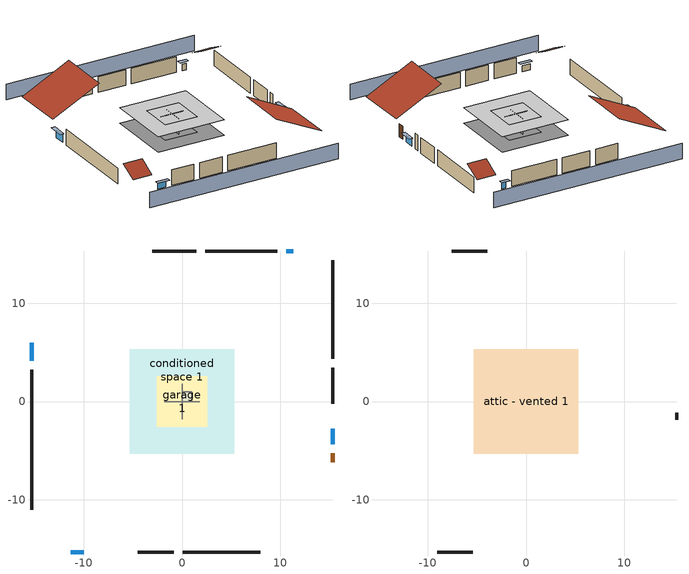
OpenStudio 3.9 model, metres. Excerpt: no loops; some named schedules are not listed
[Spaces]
garage 1
 floor foundation (Slab1 construction): -2.59,-2.59 -2.59,2.59 2.59,2.59 2.59,-2.59 z0
 wall outside (Wall1 construction): 9.7,15.33 2.39,15.33 z0:2.44
 wall outside (Wall2 construction): 15.33,-0.22 15.33,3.43 z0:2.44
 wall outside (Wall12 construction): -4.51,-15.33 -0.85,-15.33 z0:2.44
 wall to conditioned space 1 (Wall5 construction Reversed): 0,1.83 0,-1.83 z0:2.44
 wall to conditioned space 1 (Wall6 construction Reversed): -1.83,0 1.83,0 z0:2.44
conditioned space 1
 floor foundation (Slab2 construction): -5.34,-5.34 -5.34,5.34 5.34,5.34 5.34,-5.34 z0
 wall outside (Wall3 construction): -15.33,3.21 -15.33,-11.03 z0:2.44
 wall outside (Wall4 construction): 1.46,15.33 -3.01,15.33 z0:2.44
 wall outside (Wall7 construction): 15.33,4.36 15.33,14.4 z0:2.44
 wall outside (Wall8 construction): 0.08,-15.33 7.99,-15.33 z0:2.44
 wall outside (AdiabaticWallConstruction): -15.33,5.96 -15.33,4.14 z0:1.22; 11.35,15.33 10.63,15.33 z0:0.98; 15.33,-4.34 15.33,-2.77 z0:1.07; -11.35,-15.33 -9.99,-15.33 z0:0.92
 wall outside (AdiabaticWallConstruction 1): 15.33,-6.19 15.33,-5.27 z0:2.03
 window (WindowConstruction): -15.33,5.96 -15.33,4.14 z0:1.22
 window (WindowConstruction 1): 11.35,15.33 10.63,15.33 z0:0.98
 window (WindowConstruction 2): 15.33,-4.34 15.33,-2.77 z0:1.07
 window (WindowConstruction 3): -11.35,-15.33 -9.99,-15.33 z0:0.91
 door (Door): 15.33,-6.19 15.33,-5.27 z0:2.03
central ac and furnace airloop ret air space
 floor adiabatic (AdiabaticConst): 0,0 0,1 1,1 1,0 z0
 wall adiabatic (AdiabaticConst): 0,1 0,0 1,0 1,1 0,1 z0:1
 ceiling adiabatic (AdiabaticConst): 1,0 1,1 0,1 0,0 z1
attic - vented 1
 floor to garage 1 (Floor1 construction): -2.59,-2.59 -2.59,2.59 2.59,2.59 2.59,-2.59 z2.44
 floor to conditioned space 1 (Floor2 construction Reversed): -5.34,-5.34 -5.34,5.34 5.34,5.34 5.34,-5.34 z2.44
 wall outside (Wall9 construction): -3.94,15.33 -7.57,15.33 z0:2.44
 wall outside (Wall10 construction): -9.07,-15.33 -5.43,-15.33 z0:2.44
 wall outside (Wall11 construction): 15.33,-1.84 15.33,-1.15 z0:2.44
 roof outside (Roof1 construction): -15.33,6.89,2.44 -7.78,6.89,6.21 -7.78,15.33,6.21 -15.33,15.33,2.44
 roof outside (Roof2 construction): 12.27,15.33,2.44 12.27,12.6,3.81 15.33,12.6,3.81 15.33,15.33,2.44
 roof outside (Roof3 construction): -12.27,-15.33,2.44 -12.27,-12.6,3.81 -15.33,-12.6,3.81 -15.33,-15.33,2.44
 roof outside (Roof4 construction): 15.33,-7.12,2.44 7.98,-7.12,6.11 7.98,-15.33,6.11 15.33,-15.33,2.44
shading: -15.33,-19.9 15.33,-19.9 / 15.33,19.9 -15.33,19.9 z0:2.44; -15.33,3.84 -15.33,6.27 -15.94,6.27 -15.94,3.84 z1.52; 10.33,15.33 11.65,15.33 11.65,15.94 10.33,15.94 z1.28; 15.33,-2.46 15.33,-4.65 15.94,-4.65 15.94,-2.46 z1.37; -9.69,-15.33 -11.65,-15.33 -11.65,-15.94 -9.69,-15.94 z1.22
[Site]
Portland Intl Arpt_OR: Latitude {deg}=45.59; Longitude {deg}=-122.6; Time Zone {hr}=-8; Elevation {m}=33; Terrain=Suburbs; Keep Site Location Information=Yes
[Site:GroundTemperature:Shallow]
10.2558, 8.96328, 8.85977, 9.47314, 11.9355, 14.3863, 16.5111, 17.8571, 17.9714, 16.8767, 14.8061, 12.4304
[Site:WaterMainsTemperature]
Calculation Method=Schedule; Temperature Schedule=mains temperature schedule
[Building]
Building 1
[Material] Roughness=Rough
Name | Thickness {m} | Conductivity {W/m-K} | Density {kg/m3} | Specific Heat {J/kg-K} | Thermal Absorptance | Solar Absorptance | Visible Absorptance
asphalt or fiberglass shingles | 0.00635 | 0.162714 | 1121.4 | 1465.45 | 0.9 | 0.85 | 0.85
roof rigid ins | 0.00281632 | 0.029427 | 32.04 | 1214.23 | 0.9 | 0.7 | 0.7
osb sheathing 0.5 in. | 0.0127 | 0.115458 | 512.64 | 1214.23 | 0.9 | 0.6 | 0.6
wood siding | 0.0254 | 0.102417 | 544.68 | 1172.36 | 0.9 | 0.85 | 0.85
osb sheathing 0.5 in. 1 | 0.0127 | 0.115458 | 512.64 | 1214.23 | 0.9 | 0.7 | 0.7
wall stud and cavity | 0.1397 | 0.727959 | 139.0536 | 1170.24 | 0.9 | 0.6 | 0.6
wall stud and cavity 1 | 0.1397 | 0.550994 | 139.0536 | 1170.24 | 0.9 | 0.7 | 0.7
gypsum board | 0.0127 | 0.160291 | 801 | 837.4 | 0.9 | 0.6 | 0.6
osb sheathing 0.5 in. 2; osb sheathing 0.5 in. 3 | 0.0127 | 0.115458 | 512.64 | 1214.23
wall stud and cavity 2 | 0.1397 | 0.335416 | 139.0536 | 1170.24 | 0.9 | 0.7 | 0.7
ceiling stud and cavity | 0.1397 | 1.39189 | 65.682 | 1177.47 | 0.9 | 0.7 | 0.7
ceiling loosefill ins | 0.0846667 | 0.0480833 | 16.02 | 1046.75 | 0.9 | 0.7 | 0.7
ceiling stud and cavity 1 | 0.1397 | 0.0920385 | 65.682 | 1177.47 | 0.9 | 0.7 | 0.7
concrete 4.0 in. | 0.1016 | 1.803125 | 2242.8 | 837.4 | 0.9 | 0.7 | 0.7
floor covering | 0.0127 | 0.0450781 | 54.468 | 1339.84 | 0.9 | 0.9 | 0.9
wood siding 1; wood siding 2 | 0.0254 | 0.102417 | 544.68 | 1172.36
wall rigid ins | 0.512978 | 0.029427 | 32.04 | 1214.23 | 0.9 | 0.7 | 0.7
wall stud and cavity 3 | 0.0889 | 0.380278 | 52.3479 | 1209.89 | 0.9 | 0.7 | 0.7
door material | 0.04445 | 0.0612267 | 512.64 | 1214.23 | 0.9 | 0.7 | 0.7
wall stud and cavity 4 | 0.0889 | 0.391764 | 83.0341 | 1211.67 | 0.9 | 0.7 | 0.7
furniture material conditioned space 1; furniture material garage 1 | 0.1524 | 0.115458 | 640.8 | 1214.23 | 0.9 | 0.6 | 0.6
[Construction]
Roof1 construction; Roof2 construction; Roof3 construction; Roof4 construction: asphalt or fiberglass shingles, roof rigid ins, osb sheathing 0.5 in.
Wall1 construction; Wall2 construction; Wall9 construction; Wall10 construction; Wall11 construction; Wall12 construction: wood siding, osb sheathing 0.5 in. 1, wall stud and cavity
Wall3 construction; Wall4 construction; Wall7 construction; Wall8 construction: wood siding, osb sheathing 0.5 in. 1, wall stud and cavity 1, gypsum board
Wall5 construction Reversed: gypsum board, wall stud and cavity 2, osb sheathing 0.5 in. 2
Wall6 construction Reversed: gypsum board, wall stud and cavity 2, osb sheathing 0.5 in. 3
Floor1 construction: ceiling stud and cavity
Floor2 construction Reversed: gypsum board, ceiling stud and cavity 1, ceiling loosefill ins
Slab1 construction: concrete 4.0 in.
Slab2 construction: concrete 4.0 in., floor covering
WindowConstruction; WindowConstruction 1; WindowConstruction 2; WindowConstruction 3: WindowMaterial
AdiabaticWallConstruction: wood siding 1, wall rigid ins, wall stud and cavity 3, gypsum board
Door: door material
AdiabaticWallConstruction 1: wood siding 2, wall rigid ins, wall stud and cavity 3, gypsum board
PartitionWallConstruction: gypsum board, wall stud and cavity 4, gypsum board
furniture construction conditioned space 1: furniture material conditioned space 1
furniture construction garage 1: furniture material garage 1
AdiabaticConst: Adiabatic
[WindowMaterial:SimpleGlazingSystem]
WindowMaterial: U-Factor {W/m2-K}=2.15764; Solar Heat Gain Coefficient=0.44
[Material:NoMass]
Adiabatic: Roughness=Rough; Thermal Resistance {m2-K/W}=176.1
[ThermalZone] Multiplier=1; Use Ideal Air Loads=No
Name | Volume {m3} | Thermostat
conditioned space | 278.185 | conditioned space temperature setpoint
attic - vented | 124.583
garage | 65.242
central ac and furnace airloop ret air zone | 1
[Sizing:Zone] Zone Cooling Design Supply Air Temperature Input Method=SupplyAirTemperature; Zone Cooling Design Supply Air Temperature {C}=14; Zone Cooling Design Supply Air Temperature Difference {deltaC}=11.11; Zone Heating Design Supply Air Temperature Input Method=SupplyAirTemperature; Zone Heating Design Supply Air Temperature {C}=40; Zone Heating Design Supply Air Temperature Difference {deltaC}=11.11; Zone Cooling Design Supply Air Humidity Ratio {kg-H2O/kg-air}=0.0085; Zone Heating Design Supply Air Humidity Ratio {kg-H2O/kg-air}=0.008; Cooling Design Air Flow Method=DesignDay; Heating Design Air Flow Method=DesignDay; Account for Dedicated Outdoor Air System=No; Dedicated Outdoor Air System Control Strategy=NeutralSupplyAir; Dedicated Outdoor Air Low Setpoint Temperature for Design {C}=autosize; Dedicated Outdoor Air High Setpoint Temperature for Design {C}=autosize; Zone Load Sizing Method=Sensible Load Only No Latent Load; Zone Latent Cooling Design Supply Air Humidity Ratio Input Method=HumidityRatioDifference; Zone Cooling Design Supply Air Humidity Ratio Difference {kgWater/kgDryAir}=0.005; Zone Latent Heating Design Supply Air Humidity Ratio Input Method=HumidityRatioDifference; Zone Humidification Design Supply Air Humidity Ratio Difference {kgWater/kgDryAir}=0.005; Sizing Option=Coincident
attic - vented; garage; central ac and furnace airloop ret air zone
[Space]
Name | Thermal Zone | Volume {m3}
conditioned space 1 | conditioned space | 278.185
attic - vented 1 | attic - vented | 124.583
garage 1 | garage | 65.242
central ac and furnace airloop ret air space | central ac and furnace airloop ret air zone
[ThermostatSetpoint:DualSetpoint]
conditioned space temperature setpoint: Heating Setpoint Temperature Schedule=heating setpoint; Cooling Setpoint Temperature Schedule=cooling setpoint; Temperature Difference Between Cutout And Setpoint {deltaC}=0
[Foundation:Kiva] Wall Height Above Grade {m}=0.1016; Wall Depth Below Slab {m}=0.2032
Name | Initial Indoor Air Temperature {C}
Foundation Kiva 1 | 13.4258
Foundation Kiva 2 | 21.1111
[Foundation:Kiva:Settings]
Soil Conductivity {W/m-K}=1.3848; Soil Density {kg/m3}=1842.3; Soil Specific Heat {J/kg-K}=418.7; Ground Solar Absorptivity=0.9; Ground Thermal Absorptivity=0.9; Ground Surface Roughness {m}=0.03; Far-Field Width {m}=40; Deep-Ground Boundary Condition=ZeroFlux; Deep-Ground Depth {m}=40; Minimum Cell Dimension {m}=0.2; Maximum Cell Growth Coefficient=3; Simulation Timestep=Timestep
[SurfaceProperty:ExposedFoundationPerimeter] Exposed Perimeter Calculation Method=TotalExposedPerimeter
Name | Total Exposed Perimeter {m}
Slab1 | 14.6304
Slab2 | 39.80688
[SurfaceProperty:IncidentSolarMultiplier] Incident Solar Multiplier=1; Incident Solar Multiplier Schedule=trans schedule winter=0.85 summer=0.7
Window1; Window2; Window3; Window4
[InternalMass:Definition] Design Level Calculation Method=SurfaceArea
Name | Construction | Surface Area {m2}
partition wall mass | PartitionWallConstruction | 114.085
furniture mass conditioned space 1 | furniture construction conditioned space 1 | 45.63397
furniture mass garage 1 | furniture construction garage 1 | 2.67561
[InternalMass] Multiplier=1
Name | Internal Mass Definition | Space or SpaceType
partition wall mass | partition wall mass | conditioned space 1
furniture mass conditioned space 1 | furniture mass conditioned space 1 | conditioned space 1
furniture mass garage 1 | furniture mass garage 1 | garage 1
[Fan:SystemModel]
central ac and furnace supply fan: Availability Schedule=Always On Discrete; Design Maximum Air Flow Rate {m3/s}=0.494601; Speed Control Method=Discrete; Electric Power Minimum Flow Rate Fraction=0.2; Design Pressure Rise {Pa}=500; Motor Efficiency=1; Motor In Air Stream Fraction=1; Design Electric Power Consumption {W}=autosize; Design Power Sizing Method=PowerPerFlow; Electric Power Per Unit Flow Rate {W/(m3/s)}=794.58; Electric Power Per Unit Flow Rate Per Unit Pressure {W-s/m3-Pa}=1.66667; Fan Total Efficiency=0.7; Motor Loss Radiative Fraction=0; Speed Flow Fraction 1=0.74141; Speed Electric Power Fraction 1=0.40755; Speed Flow Fraction 2=1; Speed Electric Power Fraction 2=1
[EnergyManagementSystem:Sensor]
Name | Output Variable or Output Meter Index Key | Output Variable or Output Meter
central_ac_and_furnace_supply_fan_s; central_ac_and_furnace_supply_fan_s_1 | central ac and furnace supply fan | Fan Electricity Energy
water_heater_T_set | water heater setpoint | Schedule Value
out_pb_s |  | Site Outdoor Air Barometric Pressure
out_wt_s |  | Site Outdoor Air Humidity Ratio
site_vw_s |  | Site Wind Speed
cool_season | cooling season schedule | Schedule Value
central_ac_and_furnace_airloop_Fan_RTF_s | central ac and furnace supply fan | Fan Runtime Fraction Speed 1
central_ac_and_furnace_airloop_Fan_RTF_s_1 | central ac and furnace supply fan | Fan Runtime Fraction Speed 2
central_ac_and_furnace_airloop_AH_MFR_s | Node 6 | System Node Mass Flow Rate
central_ac_and_furnace_airloop_AH_VFR_s | Node 6 | System Node Current Density Volume Flow Rate
central_ac_and_furnace_airloop_AH_Tout_s | Node 6 | System Node Temperature
central_ac_and_furnace_airloop_AH_Wout_s | Node 6 | System Node Humidity Ratio
central_ac_and_furnace_airloop_RA_T_s | Node 9 | System Node Temperature
central_ac_and_furnace_airloop_Ra_W_s | Node 9 | System Node Humidity Ratio
central_ac_and_furnace_airloop_0_DZ_T_s | attic - vented | Zone Air Temperature
central_ac_and_furnace_airloop_0_DZ_W_s | attic - vented | Zone Mean Air Humidity Ratio
natural_vent_s | natural vent schedule | Schedule Value
htg_sp_s | heating setpoint | Schedule Value
clg_sp_s | cooling setpoint | Schedule Value
mech_vent_range_fan_0_sch_s | mech vent range fan 0 schedule | Schedule Value
mech_vent_bath_fan_0_sch_s | mech vent bath fan 0 schedule | Schedule Value
clothes_dryer_exhaust_0_sch_s | clothes_dryer | Schedule Value
htg_load_cond |  | Heating:EnergyTransfer:Zone:CONDITIONED SPACE
clg_load_cond |  | Cooling:EnergyTransfer:Zone:CONDITIONED SPACE
htg_load_duct |  | Heating:EnergyTransfer:Zone:CENTRAL AC AND FURNACE AIRLOOP RET AIR ZONE
clg_load_duct |  | Cooling:EnergyTransfer:Zone:CENTRAL AC AND FURNACE AIRLOOP RET AIR ZONE
s_conv | Floor2 | Surface Inside Face Convection Heat Gain Energy
s_ig | Floor2 | Surface Inside Face Internal Gains Radiation Heat Gain Energy
s_sol | Floor2 | Surface Inside Face Solar Radiation Heat Gain Energy
s_lgt | Floor2 | Surface Inside Face Lights Radiation Heat Gain Energy
s_surf | Floor2 | Surface Inside Face Net Surface Thermal Radiation Heat Gain Energy
s_conv_1 | Slab2 | Surface Inside Face Convection Heat Gain Energy
s_ig_1 | Slab2 | Surface Inside Face Internal Gains Radiation Heat Gain Energy
s_sol_1 | Slab2 | Surface Inside Face Solar Radiation Heat Gain Energy
s_lgt_1 | Slab2 | Surface Inside Face Lights Radiation Heat Gain Energy
s_surf_1 | Slab2 | Surface Inside Face Net Surface Thermal Radiation Heat Gain Energy
ss_sol | Door1 | Surface Inside Face Solar Radiation Heat Gain Energy
ss_lgt | Door1 | Surface Inside Face Lights Radiation Heat Gain Energy
ss_conv | Door1 | Surface Inside Face Convection Heat Gain Energy
ss_ig | Door1 | Surface Inside Face Internal Gains Radiation Heat Gain Energy
ss_surf | Door1 | Surface Inside Face Net Surface Thermal Radiation Heat Gain Energy
ss_conv_1 | Window1 | Surface Inside Face Convection Heat Gain Energy
ss_ig_1 | Window1 | Surface Inside Face Internal Gains Radiation Heat Gain Energy
ss_surf_1 | Window1 | Surface Inside Face Net Surface Thermal Radiation Heat Gain Energy
ss_trans_in | Window1 | Surface Window Transmitted Solar Radiation Rate
ss_back_out | Window1 | Surface Window Shortwave from Zone Back Out Window Heat Transfer Rate
ss_trans_out | Window1 | Surface Inside Face Initial Transmitted Diffuse Transmitted Out Window Solar Radiation Rate
ss_conv_2 | Window2 | Surface Inside Face Convection Heat Gain Energy
ss_ig_2 | Window2 | Surface Inside Face Internal Gains Radiation Heat Gain Energy
ss_surf_2 | Window2 | Surface Inside Face Net Surface Thermal Radiation Heat Gain Energy
ss_trans_in_1 | Window2 | Surface Window Transmitted Solar Radiation Rate
ss_back_out_1 | Window2 | Surface Window Shortwave from Zone Back Out Window Heat Transfer Rate
ss_trans_out_1 | Window2 | Surface Inside Face Initial Transmitted Diffuse Transmitted Out Window Solar Radiation Rate
ss_conv_3 | Window3 | Surface Inside Face Convection Heat Gain Energy
ss_ig_3 | Window3 | Surface Inside Face Internal Gains Radiation Heat Gain Energy
ss_surf_3 | Window3 | Surface Inside Face Net Surface Thermal Radiation Heat Gain Energy
ss_trans_in_2 | Window3 | Surface Window Transmitted Solar Radiation Rate
ss_back_out_2 | Window3 | Surface Window Shortwave from Zone Back Out Window Heat Transfer Rate
ss_trans_out_2 | Window3 | Surface Inside Face Initial Transmitted Diffuse Transmitted Out Window Solar Radiation Rate
ss_conv_4 | Window4 | Surface Inside Face Convection Heat Gain Energy
ss_ig_4 | Window4 | Surface Inside Face Internal Gains Radiation Heat Gain Energy
ss_surf_4 | Window4 | Surface Inside Face Net Surface Thermal Radiation Heat Gain Energy
ss_trans_in_3 | Window4 | Surface Window Transmitted Solar Radiation Rate
ss_back_out_3 | Window4 | Surface Window Shortwave from Zone Back Out Window Heat Transfer Rate
ss_trans_out_3 | Window4 | Surface Inside Face Initial Transmitted Diffuse Transmitted Out Window Solar Radiation Rate
s_conv_2 | Wall3 | Surface Inside Face Convection Heat Gain Energy
s_ig_2 | Wall3 | Surface Inside Face Internal Gains Radiation Heat Gain Energy
s_sol_2 | Wall3 | Surface Inside Face Solar Radiation Heat Gain Energy
s_lgt_2 | Wall3 | Surface Inside Face Lights Radiation Heat Gain Energy
s_surf_2 | Wall3 | Surface Inside Face Net Surface Thermal Radiation Heat Gain Energy
s_conv_3 | Wall4 | Surface Inside Face Convection Heat Gain Energy
s_ig_3 | Wall4 | Surface Inside Face Internal Gains Radiation Heat Gain Energy
s_sol_3 | Wall4 | Surface Inside Face Solar Radiation Heat Gain Energy
s_lgt_3 | Wall4 | Surface Inside Face Lights Radiation Heat Gain Energy
s_surf_3 | Wall4 | Surface Inside Face Net Surface Thermal Radiation Heat Gain Energy
s_conv_4 | Wall5 | Surface Inside Face Convection Heat Gain Energy
s_ig_4 | Wall5 | Surface Inside Face Internal Gains Radiation Heat Gain Energy
s_sol_4 | Wall5 | Surface Inside Face Solar Radiation Heat Gain Energy
s_lgt_4 | Wall5 | Surface Inside Face Lights Radiation Heat Gain Energy
s_surf_4 | Wall5 | Surface Inside Face Net Surface Thermal Radiation Heat Gain Energy
s_conv_5 | Wall6 | Surface Inside Face Convection Heat Gain Energy
s_ig_5 | Wall6 | Surface Inside Face Internal Gains Radiation Heat Gain Energy
s_sol_5 | Wall6 | Surface Inside Face Solar Radiation Heat Gain Energy
s_lgt_5 | Wall6 | Surface Inside Face Lights Radiation Heat Gain Energy
s_surf_5 | Wall6 | Surface Inside Face Net Surface Thermal Radiation Heat Gain Energy
s_conv_6 | Wall7 | Surface Inside Face Convection Heat Gain Energy
s_ig_6 | Wall7 | Surface Inside Face Internal Gains Radiation Heat Gain Energy
s_sol_6 | Wall7 | Surface Inside Face Solar Radiation Heat Gain Energy
s_lgt_6 | Wall7 | Surface Inside Face Lights Radiation Heat Gain Energy
s_surf_6 | Wall7 | Surface Inside Face Net Surface Thermal Radiation Heat Gain Energy
[ElectricEquipment:Definition] Design Level Calculation Method=EquipmentLevel
Name | Design Level {W} | Fraction Latent | Fraction Radiant | Fraction Lost
ceiling fan | 18.2509 | 0 | 0.558 | 0
clothes washer | 234.14 | 0.03 | 0.162 | 0.7
clothes dryer | 452.405 | 0.015 | 0.081 | 0.85
dishwasher | 490.866 | 0.3 | 0.18 | 0.4
fridge | 49.4292 | 0 | 0.6 | 0
freezer | 194.914 | 0 | 0.6 | 0
cooking range | 66.7061 | 0.16 | 0.384 | 0.2
misc tv | 379.121 | 0 | 0.6 | 0
misc plug loads | 293.264 | 0.021 | 0.558 | 0.049
whole house fan; mech vent house fan | 0 | 0 | 0 | 1
mech vent house fan cfis | 0 | 0 | 0 | 0
mech vent range fan 0; mech vent bath fan 0 | 30 | 0 | 0 | 1
[ElectricEquipment]
Name | Electric Equipment Definition | Space or SpaceType | Schedule
ceiling fan | ceiling fan | conditioned space 1 | ceiling_fan
clothes washer | clothes washer | conditioned space 1 | clothes_washer
clothes dryer | clothes dryer | conditioned space 1 | clothes_dryer
dishwasher | dishwasher | conditioned space 1 | dishwasher
fridge | fridge | conditioned space 1 | fridge schedule
freezer | freezer | garage 1 | freezer schedule
cooking range | cooking range | conditioned space 1 | cooking_range
misc tv | misc tv | conditioned space 1 | plug_loads_tv
misc plug loads | misc plug loads | conditioned space 1 | plug_loads_other
whole house fan | whole house fan | conditioned space 1 | Always On Discrete
mech vent house fan | mech vent house fan | conditioned space 1 | mech vent house fan schedule
mech vent house fan cfis | mech vent house fan cfis | conditioned space 1 | mech vent house fan cfis schedule
mech vent range fan 0 | mech vent range fan 0 | conditioned space 1 | mech vent range fan 0 schedule
mech vent bath fan 0 | mech vent bath fan 0 | conditioned space 1 | mech vent bath fan 0 schedule
[OtherEquipment:Definition] Design Level Calculation Method=EquipmentLevel
Name | Design Level {W} | Fraction Latent | Fraction Radiant | Fraction Lost
water heater sens; central ac and furnace airloop_0 SupSensLkToCond; central ac and furnace airloop_0 SupCondToLv; central ac and furnace airloop_0 RetCondToRP; central ac and furnace airloop_0 RetSensLkToRP; central ac and furnace airloop_0 SupCondToDZ; central ac and furnace airloop_0 RetCondToDZ; central ac and furnace airloop_0 SupSensLkToDZ; mech vent house fan sensible load | 0 | 0 | 0 | 0
water heater lat; central ac and furnace airloop_0 SupLatLkToCond; central ac and furnace airloop_0 RetLatLkToRP; central ac and furnace airloop_0 SupLatLkToDZ; mech vent house fan latent load | 0 | 1 | 0 | 0
water heater energy adjustment1 | 0.01 | 0 | 0 | 1
clothes dryer 2 | 6010.27 | 0.015 | 0.081 | 0.85
cooking range 2 | 1954.96 | 0.16 | 0.384 | 0.2
general water use sensible | -43.4886 | 0 | 0.6 | 0
general water use latent | 44.1266 | 1 | 0 | 0
[OtherEquipment]
Name | Other Equipment Definition | Space or SpaceType | Schedule | Fuel Type
water heater sens | water heater sens | conditioned space 1 | Always On Discrete
water heater lat | water heater lat | conditioned space 1 | Always On Discrete
water heater energy adjustment1 | water heater energy adjustment1 | conditioned space 1 | Always On Discrete | Electricity
clothes dryer 1 | clothes dryer 2 | conditioned space 1 | clothes_dryer | NaturalGas
cooking range 1 | cooking range 2 | conditioned space 1 | cooking_range | NaturalGas
general water use sensible | general water use sensible | conditioned space 1 | general water use schedule
general water use latent | general water use latent | conditioned space 1 | general water use schedule
central ac and furnace airloop_0 SupSensLkToCond | central ac and furnace airloop_0 SupSensLkToCond | conditioned space 1 | Always On Discrete
central ac and furnace airloop_0 SupLatLkToCond | central ac and furnace airloop_0 SupLatLkToCond | conditioned space 1 | Always On Discrete
central ac and furnace airloop_0 SupCondToLv | central ac and furnace airloop_0 SupCondToLv | conditioned space 1 | Always On Discrete
central ac and furnace airloop_0 RetCondToRP | central ac and furnace airloop_0 RetCondToRP | central ac and furnace airloop ret air space | Always On Discrete
central ac and furnace airloop_0 RetSensLkToRP | central ac and furnace airloop_0 RetSensLkToRP | central ac and furnace airloop ret air space | Always On Discrete
central ac and furnace airloop_0 RetLatLkToRP | central ac and furnace airloop_0 RetLatLkToRP | central ac and furnace airloop ret air space | Always On Discrete
central ac and furnace airloop_0 SupCondToDZ | central ac and furnace airloop_0 SupCondToDZ | attic - vented 1 | Always On Discrete
central ac and furnace airloop_0 RetCondToDZ | central ac and furnace airloop_0 RetCondToDZ | attic - vented 1 | Always On Discrete
central ac and furnace airloop_0 SupSensLkToDZ | central ac and furnace airloop_0 SupSensLkToDZ | attic - vented 1 | Always On Discrete
central ac and furnace airloop_0 SupLatLkToDZ | central ac and furnace airloop_0 SupLatLkToDZ | attic - vented 1 | Always On Discrete
mech vent house fan sensible load | mech vent house fan sensible load | conditioned space 1 | Always On Discrete
mech vent house fan latent load | mech vent house fan latent load | conditioned space 1 | Always On Discrete
[WaterUse:Equipment:Definition]
Name | Peak Flow Rate {m3/s}
clothes washer | 2.75099e-06
dishwasher | 5.79405e-06
[Lights:Definition] Design Level Calculation Method=LightingLevel; Fraction Radiant=0.6; Fraction Visible=0.2; Return Air Fraction=0
Name | Lighting Level {W}
interior lighting | 184.309
garage lighting | 8.15168
[Lights] Fraction Replaceable=1
Name | Lights Definition | Space or SpaceType | Schedule
interior lighting | interior lighting | conditioned space 1 | lighting_interior
garage lighting | garage lighting | garage 1 | lighting_garage
[Exterior:Lights:Definition]
exterior lighting: Design Level {W}=6.19068
[Exterior:Lights]
exterior lighting: Exterior Lights Definition=exterior lighting; Schedule=exterior lighting schedule
[People:Definition]
occupants: Number of People Calculation Method=People; Number of People {people}=2; Fraction Radiant=0.314171; Sensible Heat Fraction=0.56303; Carbon Dioxide Generation Rate {m3/s-W}=0; Enable ASHRAE 55 Comfort Warnings=No; Mean Radiant Temperature Calculation Type=EnclosureAveraged
[People]
occupants: People Definition=occupants; Space or SpaceType=conditioned space 1; Number of People Schedule=occupants; Activity Level Schedule=occupants activity schedule; Multiplier=1
[ZoneMixing] Schedule=Always On Continuous; Design Flow Rate Calculation Method=Flow/Zone; Design Flow Rate {m3/s}=0
Name | Zone or Space | Source Zone or Space
central ac and furnace airloop_0 ZoneMixDZToCond mix | conditioned space | attic - vented
central ac and furnace airloop_0 ZoneMixCondToDZ mix; whole house fan mix | attic - vented | conditioned space
[SpaceInfiltration:DesignFlowRate] Schedule=Always On Discrete; Design Flow Rate Calculation Method=Flow/Space; Design Flow Rate {m3/s}=0
Name | Space or SpaceType
natural vent flow; whole house fan flow; infil flow | conditioned space 1
attic_vented 1 duct leakage imbalance infil flow | attic - vented 1
[SpaceInfiltration:EffectiveLeakageArea] Schedule=Always On Discrete
Name | Space or SpaceType | Effective Air Leakage Area {cm2} | Stack Coefficient | Wind Coefficient
infil garage 1 | garage 1 | 271.837 | 0.000129147 | 4.38083e-05
infil attic - vented 1 | attic - vented 1 | 4694.23 | 0.000184533 | 3.53165e-05
